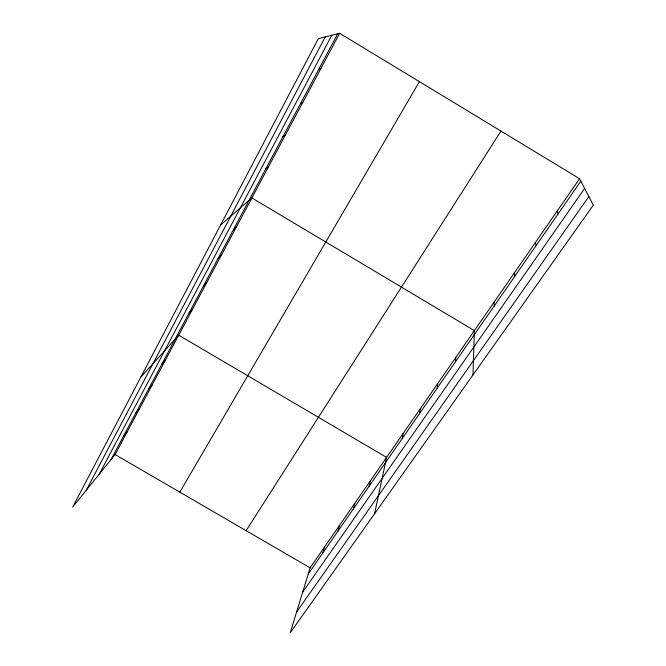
<?xml version="1.0" encoding="UTF-8"?>
<svg xmlns="http://www.w3.org/2000/svg" width="666" height="666" viewBox="0 0 666 666"><rect width="100%" height="100%" fill="white"/><g stroke="black" fill="none" stroke-linecap="round" stroke-linejoin="round"><path stroke-width="1" d="M473.002 374.883L474.383 330.602L251.873 197.944L220.629 224.941M455.444 361.821L455.802 357.442M437.187 388.136L437.745 383.508M419.447 413.694L420.213 408.832M402.214 438.528L403.163 433.449M374.567 513.761L386.588 457.392L178.721 335.173L140.867 377.031M369.164 486.155L370.454 480.677M353.313 508.999L354.762 503.346M337.887 531.227L339.485 525.407M322.86 552.872L324.6 546.894M579.562 178.713L310.106 567.832L290.268 632.7L593.323 205.136L579.562 178.713L339.643 33.3L318.306 38.678L72.677 507.059L115.085 454.545L339.643 33.3M86.197 490.318L325.241 36.93M99.226 474.184L331.801 35.273M111.089 459.498L337.679 33.791M179.828 492.149L419.397 81.643M246.129 530.669L500.974 131.077M308.233 573.959L580.827 181.144M302.68 592.107L584.623 188.428M296.586 612.037L588.852 196.553M123.218 436.696L127.139 431.926M135.681 413.286L139.519 408.708M148.485 389.227L152.231 384.856M161.647 364.51L165.293 360.356M189.094 312.945L192.524 309.274M203.413 286.039L206.726 282.634M218.148 258.35L221.337 255.228M233.333 229.828L236.38 227.006M265.584 169.231L268.331 167.074M282.742 137.005L285.306 135.223M300.458 103.73L302.83 102.348M318.756 69.347L320.937 68.39M115.085 454.545L310.106 567.832M557.159 211.064L558.108 213.886M535.472 242.382L536.13 245.554M514.468 272.71L514.843 276.224M494.114 302.106L494.23 305.927"/></g></svg>
